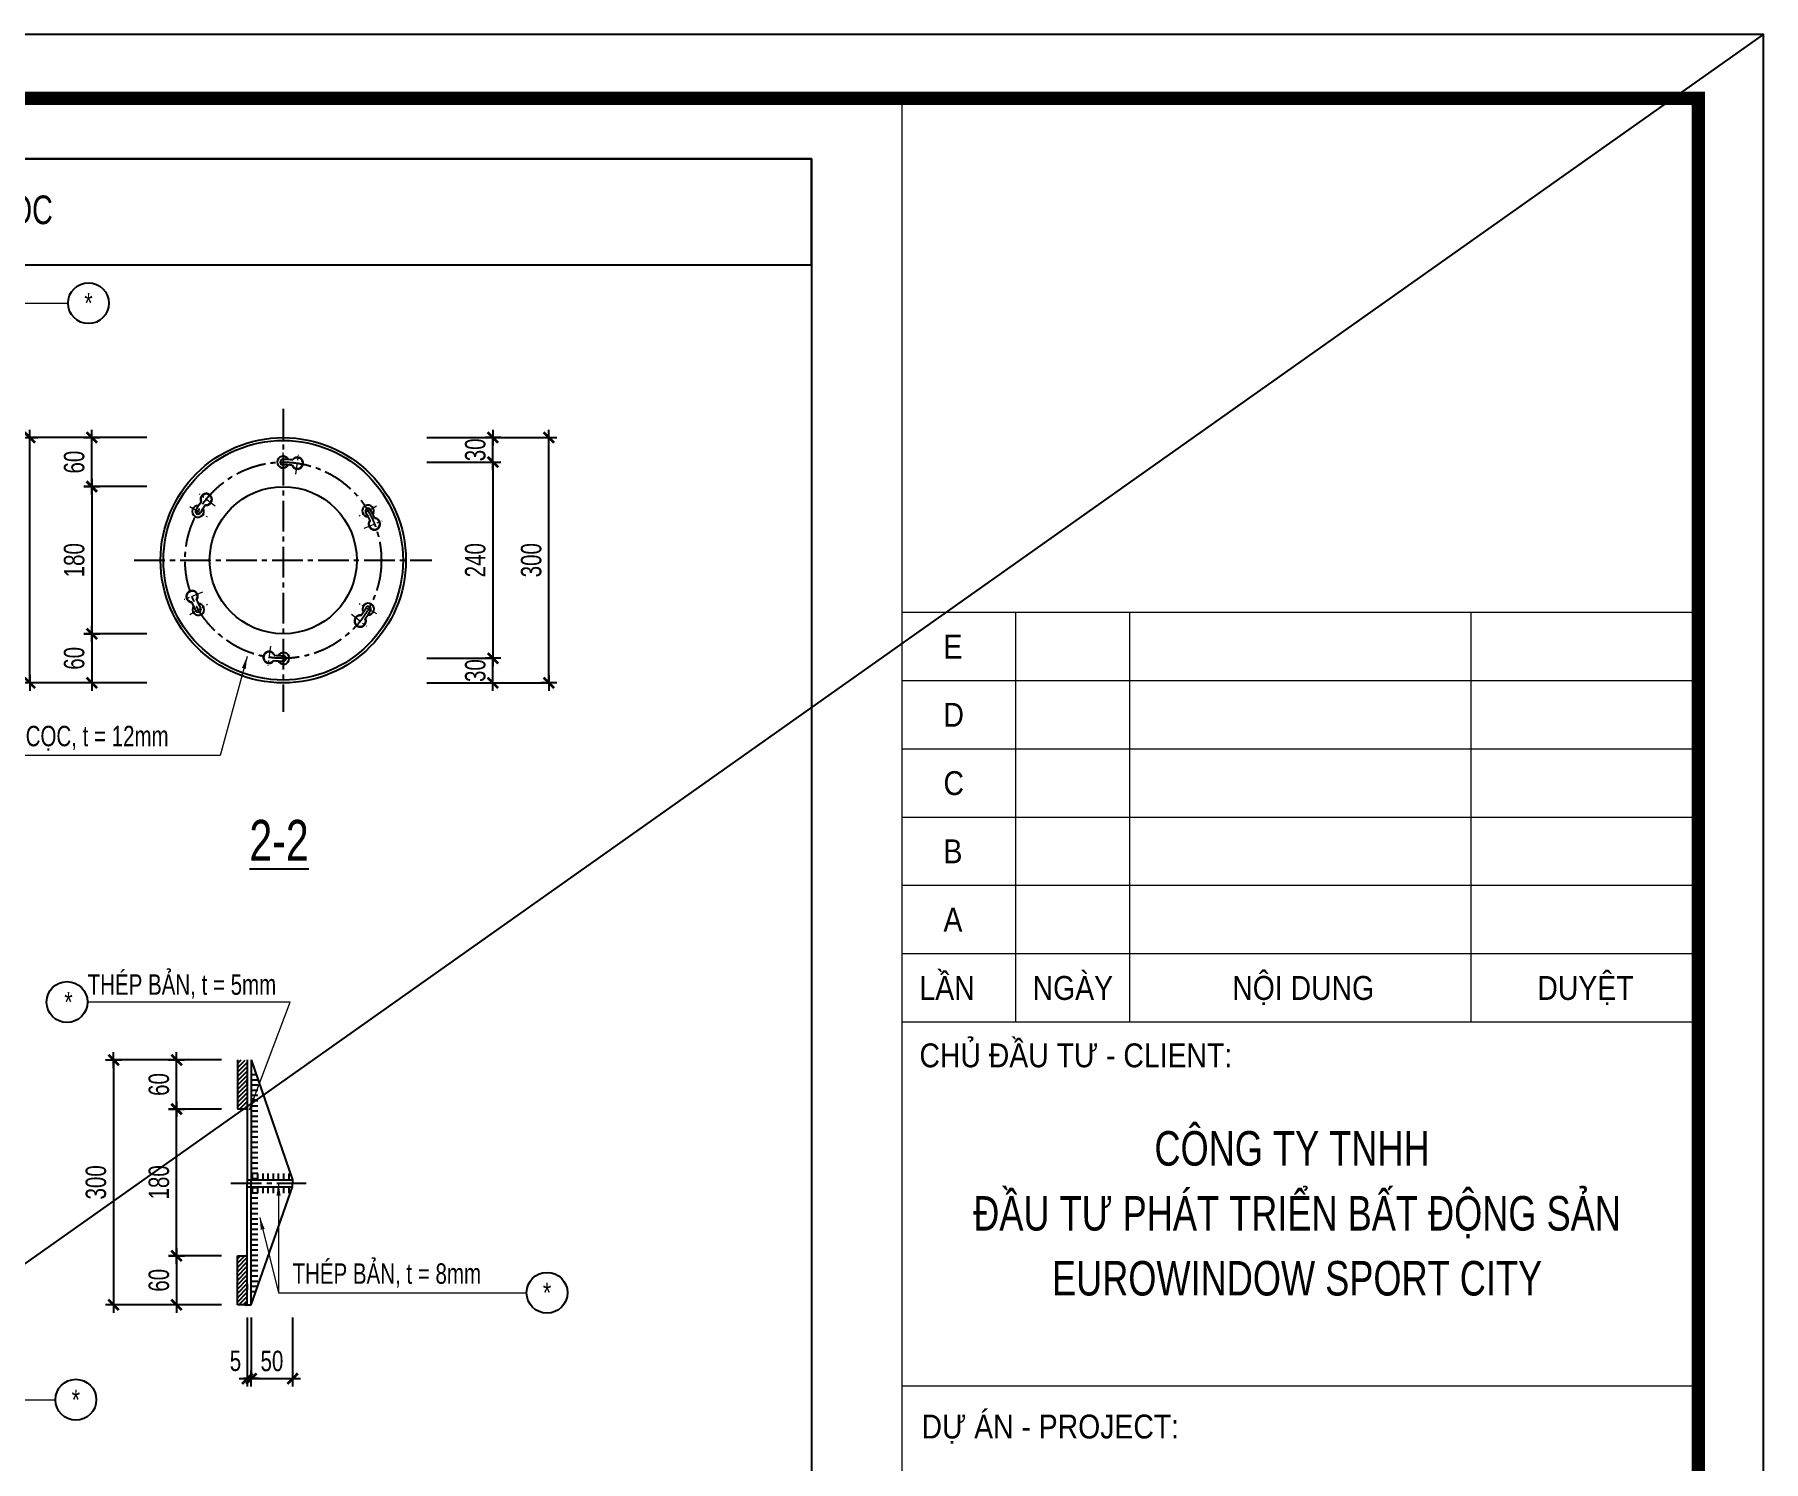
# Model space of a CAD drawing. Header units: millimetres. Extents: x -121190 to 167528, y -50070 to 22631.
# Drawn here: x -48334 to -27189, y 1809 to 19263 of the extents above; entities that cross this region are included whole.
import ezdxf
from ezdxf.enums import TextEntityAlignment as Align

# ---------------------------------------------------------------- set-up
doc = ezdxf.new("R2010")
doc.units = ezdxf.units.MM
doc.header["$MEASUREMENT"] = 0
for name, pattern in [('ACAD_ISO03W100', [30, 12, -18]), ('CENTER', [2, 1.25, -0.25, 0.25, -0.25]), ('CENTER2', [1.125, 0.75, -0.125, 0.125, -0.125])]:
    doc.linetypes.add(name, pattern=pattern)
doc.layers.get('DEFPOINTS').update_dxf_attribs({"color": 87})
for name, color, linetype in [('02.DIM', 8, 'Continuous'), ('03.BORDER', 3, 'Continuous'), ('06.TEXT', 2, 'Continuous'), ('10.HATCH', 9, 'Continuous'), ('14.STEELNUM', 254, 'Continuous'), ('CDC.01.AXIS', 160, 'CENTER2')]:
    doc.layers.add(name, color=color, linetype=linetype)
for name, color, linetype, lineweight in [('CDC_01.AXIS', 160, 'CENTER2', 13), ('CDC_03.BORDER', 3, 'Continuous', 25), ('CDC_11.NOTE', 8, 'Continuous', 18), ('KHUNGTEN', 7, 'Continuous', 20), ('Xref khung ten  A3 TKCS$0$A-KY HIEU', 34, 'Continuous', 20), ('Xref khung ten  A3 TKCS$0$A-TEXT', 9, 'Continuous', 18)]:
    doc.layers.add(name, color=color, linetype=linetype, lineweight=lineweight)
doc.styles.add('ARIAL', font='arial.ttf', dxfattribs={"width": 0.6})
doc.styles.add('SMTEXT', font='3t-unicode.shx', dxfattribs={"width": 0.75})
doc.styles.get("Standard").update_dxf_attribs({"font": 'txt_____.ttf'})
doc.styles.add('Xref khung ten  A3 TKCS$0$ARIAL', font='arial.ttf')
doc.dimstyles.new('DIM 1-100', dxfattribs={"dimscale": 100, "dimtxt": 4, "dimasz": 1.5, "dimexe": 1, "dimexo": 0, "dimgap": 1, "dimtad": 1, "dimdec": 0, "dimdsep": 46, "dimtxsty": 'Standard', "dimblk": 'ARCHTICK', "dimcen": 0, "dimdle": 1, "dimclrd": 256, "dimclre": 256, "dimclrt": 7, "dimazin": 2, "dimtp": 0.1, "dimtm": 0.1, "dimtfac": 0.71, "dimtdec": 0, "dimtofl": 0, "dimtmove": 2, "dimatfit": 3, "dimfxl": 1, "dimtolj": 1, "dimlwd": -1, "dimlwe": -1, "dimarcsym": 0})
doc.dimstyles.new('X10', dxfattribs={"dimtxt": 250, "dimasz": 0.8, "dimexe": 0, "dimexo": 0, "dimgap": 90, "dimtad": 1, "dimdec": 0, "dimlfac": 0.1, "dimzin": 13, "dimdsep": 46, "dimtxsty": 'SMTEXT', "dimblk1": 'CHEO', "dimblk2": 'CHEO', "dimsah": 1, "dimcen": 0, "dimclrd": 256, "dimclre": 256, "dimclrt": 2, "dimadec": 0, "dimazin": 0, "dimtfac": 1, "dimtdec": 0, "dimtix": 1, "dimtmove": 2, "dimatfit": 3, "dimldrblk": 'CHEO', "dimfxl": 1, "dimtolj": 1, "dimtzin": 13, "dimarcsym": 0})
pattern_1 = [(45, (-235813.757, -47308.137), (-26.516504, 26.516504), [])]

# ---------------------------------------------------------------- blocks, each defined once
blk = doc.blocks.new('Xref khung ten  A3 TKCS')
at = {"layer": 'DEFPOINTS', "color": 125}
blk.add_lwpolyline([(-57730.37, -13938.76), (-57310.37, -13938.76), (-57310.37, -13641.76), (-57730.37, -13641.76)], close=True, dxfattribs=at)
at = {"layer": 'Xref khung ten  A3 TKCS$0$A-KY HIEU', "color": 0}
for p, q in [((-57376.7, -13646.66), (-57376.7, -13933.85)), ((-57376.7, -13686.23), (-57315.38, -13686.23)), ((-57367.94, -13686.23), (-57367.94, -13717.76)), ((-57359.18, -13686.23), (-57359.18, -13717.76)), ((-57332.9, -13686.23), (-57332.9, -13717.76)), ((-57376.7, -13691.48), (-57315.38, -13691.48)), ((-57376.7, -13696.74), (-57315.38, -13696.74)), ((-57376.7, -13702), (-57315.38, -13702)), ((-57376.7, -13707.25), (-57315.38, -13707.25)), ((-57376.7, -13712.51), (-57315.38, -13712.51)), ((-57376.7, -13717.76), (-57315.38, -13717.76)), ((-57376.7, -13745.8), (-57315.38, -13745.8))]:
    blk.add_line(p, q, dxfattribs=at)
at = {"layer": 'Xref khung ten  A3 TKCS$0$A-KY HIEU', "color": 0, "const_width": 1.02}
blk.add_lwpolyline([(-57716.02, -13933.85), (-57716.02, -13646.66), (-57315.38, -13646.66), (-57315.38, -13933.85)], close=True, dxfattribs=at)
at = {"layer": 'Xref khung ten  A3 TKCS$0$A-TEXT', "style": 'Xref khung ten  A3 TKCS$0$ARIAL', "width": 0.85}
for s, height, p in [('E', 1.84, (-57373.49, -13689.8)), ('D', 1.84, (-57373.49, -13695.05)), ('C', 1.84, (-57373.49, -13700.31)), ('B', 1.84, (-57373.49, -13705.56)), ('A', 1.84, (-57373.49, -13710.82)), ('LẦN', 1.84, (-57375.34, -13716.08)), ('NGÀY', 1.84, (-57366.63, -13716.08)), ('NỘI DUNG', 1.84, (-57351.26, -13716.08)), ('DUYỆT', 1.84, (-57327.77, -13716.08)), ('CHỦ ĐẦU TƯ - CLIENT:', 1.8397, (-57375.34, -13721.27))]:
    blk.add_text(s, height=height, dxfattribs=at).set_placement(p)
at = {"layer": 'Xref khung ten  A3 TKCS$0$A-TEXT', "style": 'Xref khung ten  A3 TKCS$0$ARIAL', "width": 0.75}
for s, p in [('CÔNG TY TNHH ', (-57346.27, -13728.84)), ('ĐẦU TƯ PHÁT TRIỂN BẤT ĐỘNG SẢN', (-57346.27, -13733.84)), ('EUROWINDOW SPORT CITY', (-57346.27, -13738.84))]:
    blk.add_text(s, height=2.6573, dxfattribs=at).set_placement(p, align=Align.CENTER)
at = {"layer": 'Xref khung ten  A3 TKCS$0$A-TEXT', "style": 'Xref khung ten  A3 TKCS$0$ARIAL', "width": 0.85}
blk.add_text('DỰ ÁN - PROJECT:', height=1.8397, dxfattribs=at).set_placement((-57375.18, -13748.93), align=Align.MIDDLE_LEFT)
blk = doc.blocks.new('_ArchTick')
at = {"color": 0, "linetype": 'ByBlock', "const_width": 0.15}
blk.add_lwpolyline([(-0.5, -0.5), (0.5, 0.5)], dxfattribs=at)
blk = doc.blocks.new('CHEO')
at = {"layer": '02.DIM'}
for points in [[(-121, 0), (121, 0)], [(0, 121), (0, -121)]]:
    blk.add_lwpolyline(points, dxfattribs=at)
at = {"layer": '02.DIM', "const_width": 40}
blk.add_lwpolyline([(80, 80), (-80, -81)], dxfattribs=at)
blk = doc.blocks.new('*D119')
at = {"layer": '02.DIM', "lineweight": -2, "transparency": 16777216}
for p, q in [((-43537, 14333), (-42728, 14333)), ((-42728, 14334), (-42728, 14334)), ((-42728, 14033), (-42728, 14333)), ((-43537, 14033), (-42728, 14033)), ((-42728, 14032), (-42728, 14031))]:
    blk.add_line(p, q, dxfattribs=at)
at = {"layer": 'DEFPOINTS', "color": 0, "transparency": 16777216}
for p in [(-43537, 14333), (-42728, 14333), (-43537, 14033)]:
    blk.add_point(p, dxfattribs=at)
at = {"layer": '02.DIM', "lineweight": -2, "transparency": 16777216, "xscale": 0.8, "yscale": 0.8, "zscale": 0.8}
for p, rotation in [((-42728, 14333), 270), ((-42728, 14033), 90)]:
    blk.add_blockref('CHEO', p, dxfattribs=dict(at, rotation=rotation))
at = {"layer": '02.DIM', "color": 2, "transparency": 16777216, "insert": (-42943, 14183), "char_height": 250, "attachment_point": 5, "rotation": 90, "style": 'SMTEXT'}
blk.add_mtext('\\A1;30', dxfattribs=at)
blk = doc.blocks.new('*D120')
at = {"layer": '02.DIM', "lineweight": -2, "transparency": 16777216}
for p, q in [((-43537, 14033), (-42728, 14033)), ((-42728, 14032), (-42728, 11634)), ((-43537, 11633), (-42728, 11633))]:
    blk.add_line(p, q, dxfattribs=at)
at = {"layer": 'DEFPOINTS', "color": 0, "transparency": 16777216}
for p in [(-43537, 14033), (-43537, 11633), (-42728, 11633)]:
    blk.add_point(p, dxfattribs=at)
at = {"layer": '02.DIM', "lineweight": -2, "transparency": 16777216, "xscale": 0.8, "yscale": 0.8, "zscale": 0.8}
for p, rotation in [((-42728, 14033), 90), ((-42728, 11633), 270)]:
    blk.add_blockref('CHEO', p, dxfattribs=dict(at, rotation=rotation))
at = {"layer": '02.DIM', "color": 2, "transparency": 16777216, "insert": (-42943, 12833), "char_height": 250, "attachment_point": 5, "rotation": 90, "style": 'SMTEXT'}
blk.add_mtext('\\A1;240', dxfattribs=at)
blk = doc.blocks.new('*D121')
at = {"layer": '02.DIM', "lineweight": -2, "transparency": 16777216}
for p, q in [((-43537, 11633), (-42728, 11633)), ((-42728, 11634), (-42728, 11634)), ((-42728, 11333), (-42728, 11633)), ((-43537, 11333), (-42728, 11333)), ((-42728, 11332), (-42728, 11331))]:
    blk.add_line(p, q, dxfattribs=at)
at = {"layer": 'DEFPOINTS', "color": 0, "transparency": 16777216}
for p in [(-43537, 11633), (-42728, 11633), (-43537, 11333)]:
    blk.add_point(p, dxfattribs=at)
at = {"layer": '02.DIM', "lineweight": -2, "transparency": 16777216, "xscale": 0.8, "yscale": 0.8, "zscale": 0.8}
for p, rotation in [((-42728, 11633), 270), ((-42728, 11333), 90)]:
    blk.add_blockref('CHEO', p, dxfattribs=dict(at, rotation=rotation))
at = {"layer": '02.DIM', "color": 2, "transparency": 16777216, "insert": (-42943, 11483), "char_height": 250, "attachment_point": 5, "rotation": 90, "style": 'SMTEXT'}
blk.add_mtext('\\A1;30', dxfattribs=at)
blk = doc.blocks.new('*D122')
at = {"layer": '02.DIM', "lineweight": -2, "transparency": 16777216}
for p, q in [((-43537, 14333), (-42044, 14333)), ((-42044, 11334), (-42044, 14332)), ((-43537, 11333), (-42044, 11333))]:
    blk.add_line(p, q, dxfattribs=at)
at = {"layer": 'DEFPOINTS', "color": 0, "transparency": 16777216}
for p in [(-43537, 14333), (-42044, 14333), (-43537, 11333)]:
    blk.add_point(p, dxfattribs=at)
at = {"layer": '02.DIM', "lineweight": -2, "transparency": 16777216, "xscale": 0.8, "yscale": 0.8, "zscale": 0.8}
for p, rotation in [((-42044, 14333), 90), ((-42044, 11333), 270)]:
    blk.add_blockref('CHEO', p, dxfattribs=dict(at, rotation=rotation))
at = {"layer": '02.DIM', "color": 2, "transparency": 16777216, "insert": (-42259, 12833), "char_height": 250, "attachment_point": 5, "rotation": 90, "style": 'SMTEXT'}
blk.add_mtext('\\A1;300', dxfattribs=at)
blk = doc.blocks.new('lodaubich')
at = {"layer": 'CDC_01.AXIS', "linetype": 'CENTER', "ltscale": 10}
for p, q in [((-7.5, 11.7), (-7.5, -9.4)), ((6, -11.2), (8.9, 9.1))]:
    blk.add_line(p, q, dxfattribs=at)
at = {"layer": 'CDC_03.BORDER', "ltscale": 10}
for centre, radius, start, end in [((-7.5, 1.5), 6.12, 25.8288, 331.1863), ((-7.5, 1.5), 2.81, 90, 270), ((-7.5, -102.9), 107.2, 84.3966, 90), ((7.6, 0.4), 5.76, 202.2387, 143.8673), ((-7.5, -102.9), 101.6, 84.4709, 90)]:
    blk.add_arc(centre, radius, start, end, dxfattribs=at)
at = {"layer": 'CDC_03.BORDER', "linetype": 'ACAD_ISO03W100', "ltscale": 10}
blk.add_arc((7.6, 0.4), 6.12, 200.4864, 145.8439, dxfattribs=at)
blk = doc.blocks.new('*D135')
at = {"layer": '02.DIM', "lineweight": -2, "transparency": 16777216}
for p, q in [((-46963, 14333), (-47634, 14333)), ((-47634, 13734), (-47634, 14332)), ((-46963, 13733), (-47634, 13733))]:
    blk.add_line(p, q, dxfattribs=at)
at = {"layer": 'DEFPOINTS', "color": 0, "transparency": 16777216}
for p in [(-47634, 14333), (-46963, 14333), (-46963, 13733)]:
    blk.add_point(p, dxfattribs=at)
at = {"layer": '02.DIM', "lineweight": -2, "transparency": 16777216, "xscale": 0.8, "yscale": 0.8, "zscale": 0.8}
for p, rotation in [((-47634, 14333), 90), ((-47634, 13733), 270)]:
    blk.add_blockref('CHEO', p, dxfattribs=dict(at, rotation=rotation))
at = {"layer": '02.DIM', "color": 2, "transparency": 16777216, "insert": (-47849, 14033), "char_height": 250, "attachment_point": 5, "rotation": 90, "style": 'SMTEXT'}
blk.add_mtext('\\A1;60', dxfattribs=at)
blk = doc.blocks.new('*D136')
at = {"layer": '02.DIM', "lineweight": -2, "transparency": 16777216}
for p, q in [((-46963, 11933), (-47634, 11933)), ((-47634, 11932), (-47634, 11334)), ((-46963, 11333), (-47634, 11333))]:
    blk.add_line(p, q, dxfattribs=at)
at = {"layer": 'DEFPOINTS', "color": 0, "transparency": 16777216}
for p in [(-46963, 11933), (-47634, 11333), (-46963, 11333)]:
    blk.add_point(p, dxfattribs=at)
at = {"layer": '02.DIM', "lineweight": -2, "transparency": 16777216, "xscale": 0.8, "yscale": 0.8, "zscale": 0.8}
for p, rotation in [((-47634, 11933), 90), ((-47634, 11333), 270)]:
    blk.add_blockref('CHEO', p, dxfattribs=dict(at, rotation=rotation))
at = {"layer": '02.DIM', "color": 2, "transparency": 16777216, "insert": (-47849, 11633), "char_height": 250, "attachment_point": 5, "rotation": 90, "style": 'SMTEXT'}
blk.add_mtext('\\A1;60', dxfattribs=at)
blk = doc.blocks.new('*D137')
at = {"layer": '02.DIM', "lineweight": -2, "transparency": 16777216}
for p, q in [((-46963, 13733), (-47634, 13733)), ((-47634, 13732), (-47634, 11934)), ((-46963, 11933), (-47634, 11933))]:
    blk.add_line(p, q, dxfattribs=at)
at = {"layer": 'DEFPOINTS', "color": 0, "transparency": 16777216}
for p in [(-46963, 13733), (-47634, 11933), (-46963, 11933)]:
    blk.add_point(p, dxfattribs=at)
at = {"layer": '02.DIM', "lineweight": -2, "transparency": 16777216, "xscale": 0.8, "yscale": 0.8, "zscale": 0.8}
for p, rotation in [((-47634, 13733), 90), ((-47634, 11933), 270)]:
    blk.add_blockref('CHEO', p, dxfattribs=dict(at, rotation=rotation))
at = {"layer": '02.DIM', "color": 2, "transparency": 16777216, "insert": (-47849, 12833), "char_height": 250, "attachment_point": 5, "rotation": 90, "style": 'SMTEXT'}
blk.add_mtext('\\A1;180', dxfattribs=at)
blk = doc.blocks.new('*D138')
at = {"layer": '02.DIM', "lineweight": -2, "transparency": 16777216}
for p, q in [((-46963, 14333), (-48393, 14333)), ((-48393, 11334), (-48393, 14332)), ((-46963, 11333), (-48393, 11333))]:
    blk.add_line(p, q, dxfattribs=at)
at = {"layer": 'DEFPOINTS', "color": 0, "transparency": 16777216}
for p in [(-48393, 14333), (-46963, 14333), (-46963, 11333)]:
    blk.add_point(p, dxfattribs=at)
at = {"layer": '02.DIM', "lineweight": -2, "transparency": 16777216, "xscale": 0.8, "yscale": 0.8, "zscale": 0.8}
for p, rotation in [((-48393, 14333), 90), ((-48393, 11333), 270)]:
    blk.add_blockref('CHEO', p, dxfattribs=dict(at, rotation=rotation))
at = {"layer": '02.DIM', "color": 2, "transparency": 16777216, "insert": (-48608, 12833), "char_height": 250, "attachment_point": 5, "rotation": 90, "style": 'SMTEXT'}
blk.add_mtext('\\A1;300', dxfattribs=at)
blk = doc.blocks.new('*D104')
at = {"layer": '02.DIM', "lineweight": -2, "transparency": 16777216}
for p, q in [((-45733, 3568), (-45733, 2822)), ((-45683, 3568), (-45683, 2822)), ((-45734, 2822), (-45735, 2822)), ((-45683, 2822), (-45733, 2822)), ((-45683, 2822), (-45682, 2822))]:
    blk.add_line(p, q, dxfattribs=at)
at = {"layer": 'DEFPOINTS', "color": 0, "transparency": 16777216}
for p in [(-45733, 3568), (-45683, 3568), (-45733, 2822)]:
    blk.add_point(p, dxfattribs=at)
at = {"layer": '02.DIM', "lineweight": -2, "transparency": 16777216, "xscale": 0.8, "yscale": 0.8, "zscale": 0.8}
blk.add_blockref('CHEO', (-45733, 2822), dxfattribs=at)
at = {"layer": '02.DIM', "lineweight": -2, "transparency": 16777216, "xscale": 0.8, "yscale": 0.8, "zscale": 0.8, "rotation": 180}
blk.add_blockref('CHEO', (-45683, 2822), dxfattribs=at)
at = {"layer": '02.DIM', "color": 2, "transparency": 16777216, "insert": (-45877, 3039), "char_height": 250, "attachment_point": 5, "style": 'SMTEXT'}
blk.add_mtext('\\A1;5', dxfattribs=at)
blk = doc.blocks.new('*D110')
at = {"layer": '02.DIM', "lineweight": -2, "transparency": 16777216}
for p, q in [((-45683, 3568), (-45683, 2822)), ((-45179, 3568), (-45179, 2822)), ((-45683, 2822), (-45179, 2822))]:
    blk.add_line(p, q, dxfattribs=at)
at = {"layer": 'DEFPOINTS', "color": 0, "transparency": 16777216}
for p in [(-45683, 3568), (-45179, 3568), (-45179, 2822)]:
    blk.add_point(p, dxfattribs=at)
at = {"layer": '02.DIM', "lineweight": -2, "transparency": 16777216, "xscale": 0.8, "yscale": 0.8, "zscale": 0.8, "rotation": 180}
blk.add_blockref('CHEO', (-45683, 2822), dxfattribs=at)
at = {"layer": '02.DIM', "lineweight": -2, "transparency": 16777216, "xscale": 0.8, "yscale": 0.8, "zscale": 0.8}
blk.add_blockref('CHEO', (-45179, 2822), dxfattribs=at)
at = {"layer": '02.DIM', "color": 2, "transparency": 16777216, "insert": (-45431, 3037), "char_height": 250, "attachment_point": 5, "style": 'SMTEXT'}
blk.add_mtext('\\A1;50', dxfattribs=at)
blk = doc.blocks.new('*D111')
at = {"layer": '02.DIM', "lineweight": -2, "transparency": 16777216}
for p, q in [((-46049, 4325), (-46598, 4325)), ((-46598, 4324), (-46598, 3726)), ((-46049, 3725), (-46598, 3725))]:
    blk.add_line(p, q, dxfattribs=at)
at = {"layer": 'DEFPOINTS', "color": 0, "transparency": 16777216}
for p in [(-46049, 4325), (-46598, 3725), (-46049, 3725)]:
    blk.add_point(p, dxfattribs=at)
at = {"layer": '02.DIM', "lineweight": -2, "transparency": 16777216, "xscale": 0.8, "yscale": 0.8, "zscale": 0.8}
for p, rotation in [((-46598, 4325), 90), ((-46598, 3725), 270)]:
    blk.add_blockref('CHEO', p, dxfattribs=dict(at, rotation=rotation))
at = {"layer": '02.DIM', "color": 2, "transparency": 16777216, "insert": (-46813, 4025), "char_height": 250, "attachment_point": 5, "rotation": 90, "style": 'SMTEXT'}
blk.add_mtext('\\A1;60', dxfattribs=at)
blk = doc.blocks.new('*D112')
at = {"layer": '02.DIM', "lineweight": -2, "transparency": 16777216}
for p, q in [((-46049, 6120), (-46598, 6120)), ((-46598, 4326), (-46598, 6120)), ((-46049, 4325), (-46598, 4325))]:
    blk.add_line(p, q, dxfattribs=at)
at = {"layer": 'DEFPOINTS', "color": 0, "transparency": 16777216}
for p in [(-46598, 6120), (-46049, 6120), (-46049, 4325)]:
    blk.add_point(p, dxfattribs=at)
at = {"layer": '02.DIM', "lineweight": -2, "transparency": 16777216, "xscale": 0.8, "yscale": 0.8, "zscale": 0.8}
for p, rotation in [((-46598, 6120), 90), ((-46598, 4325), 270)]:
    blk.add_blockref('CHEO', p, dxfattribs=dict(at, rotation=rotation))
at = {"layer": '02.DIM', "color": 2, "transparency": 16777216, "insert": (-46813, 5223), "char_height": 250, "attachment_point": 5, "rotation": 90, "style": 'SMTEXT'}
blk.add_mtext('\\A1;180', dxfattribs=at)
blk = doc.blocks.new('*D113')
at = {"layer": '02.DIM', "lineweight": -2, "transparency": 16777216}
for p, q in [((-46049, 6720), (-46598, 6720)), ((-46598, 6121), (-46598, 6720)), ((-46049, 6120), (-46598, 6120))]:
    blk.add_line(p, q, dxfattribs=at)
at = {"layer": 'DEFPOINTS', "color": 0, "transparency": 16777216}
for p in [(-46598, 6720), (-46049, 6720), (-46049, 6120)]:
    blk.add_point(p, dxfattribs=at)
at = {"layer": '02.DIM', "lineweight": -2, "transparency": 16777216, "xscale": 0.8, "yscale": 0.8, "zscale": 0.8}
for p, rotation in [((-46598, 6720), 90), ((-46598, 6120), 270)]:
    blk.add_blockref('CHEO', p, dxfattribs=dict(at, rotation=rotation))
at = {"layer": '02.DIM', "color": 2, "transparency": 16777216, "insert": (-46813, 6420), "char_height": 250, "attachment_point": 5, "rotation": 90, "style": 'SMTEXT'}
blk.add_mtext('\\A1;60', dxfattribs=at)
blk = doc.blocks.new('*D114')
at = {"layer": '02.DIM', "lineweight": -2, "transparency": 16777216}
for p, q in [((-46049, 6720), (-47368, 6720)), ((-47368, 6720), (-47368, 3726)), ((-46049, 3725), (-47368, 3725))]:
    blk.add_line(p, q, dxfattribs=at)
at = {"layer": 'DEFPOINTS', "color": 0, "transparency": 16777216}
for p in [(-46049, 6720), (-47368, 3725), (-46049, 3725)]:
    blk.add_point(p, dxfattribs=at)
at = {"layer": '02.DIM', "lineweight": -2, "transparency": 16777216, "xscale": 0.8, "yscale": 0.8, "zscale": 0.8}
for p, rotation in [((-47368, 6720), 90), ((-47368, 3725), 270)]:
    blk.add_blockref('CHEO', p, dxfattribs=dict(at, rotation=rotation))
at = {"layer": '02.DIM', "color": 2, "transparency": 16777216, "insert": (-47583, 5223), "char_height": 250, "attachment_point": 5, "rotation": 90, "style": 'SMTEXT'}
blk.add_mtext('\\A1;300', dxfattribs=at)

msp = doc.modelspace()

# ---------------------------------------------------------------- hatches: boundary and pattern name
at = {"layer": '10.HATCH'}
h = msp.add_hatch(dxfattribs=at)
h.set_pattern_fill('ANSI31', color=256, scale=300, style=0)
h.set_pattern_definition(pattern_1)
h.paths.add_polyline_path([(-45733.4, 6688.1), (-45761.4, 6720.3), (-45853.4, 6720.3), (-45853.4, 6120.3), (-45733.4, 6120.3)])
at = {"layer": '10.HATCH', "ltscale": 10}
h = msp.add_hatch(color=256, dxfattribs=at)
h.paths.add_polyline_path([(-45683.4, 5275.7), (-45683.4, 5253.9), (-45654.7, 5253.9, 0.1982077)])
h.paths.add_polyline_path([(-45654.7, 5168.4), (-45683.4, 5168.4), (-45683.4, 5146.5, 0.188765)])
at = {"layer": '10.HATCH'}
h = msp.add_hatch(dxfattribs=at)
h.set_pattern_fill('ANSI31', color=256, scale=300, style=0)
h.set_pattern_definition(pattern_1)
h.paths.add_polyline_path([(-45733.4, 3757.3), (-45761.4, 3725.1), (-45853.4, 3725.1), (-45853.4, 4325.1), (-45733.4, 4325.1)])
msp.add_hatch(color=256, dxfattribs=at).paths.add_polyline_path([(-45733.4, 3725.1, -0.2041551), (-45761.4, 3725.1), (-45733.4, 3757.3)])

# ---------------------------------------------------------------- linework, layer by layer
at = {"layer": '03.BORDER'}
for points in [[(-62517.7, 17743.2), (-38833.4, 17743.2), (-38833.4, -17601.9), (-62517.7, -17601.9)], [(-62517.7, 16444.3), (-38833.4, 16444.3), (-38833.4, 17743.2), (-62517.7, 17743.2)]]:
    msp.add_lwpolyline(points, close=True, dxfattribs=at)
at = {"layer": '10.HATCH'}
for p, q in [((-45602.9, 6410.5), (-45683.4, 6410.5)), ((-45603, 6347), (-45683.4, 6347)), ((-45627.6, 6537.5), (-45683.3, 6537.5)), ((-45602.9, 6474), (-45683.3, 6474)), ((-45603.1, 6283.5), (-45683.4, 6283.5)), ((-45603.2, 6220), (-45683.4, 6220)), ((-45603.3, 6156.5), (-45683.4, 6156.5)), ((-45603.5, 6093), (-45683.4, 6093)), ((-45603.6, 6029.5), (-45683.4, 6029.5)), ((-45603.7, 5966), (-45683.4, 5966)), ((-45603.8, 5902.5), (-45683.4, 5902.5)), ((-45603.9, 5839), (-45683.4, 5839)), ((-45604, 5775.5), (-45683.4, 5775.5)), ((-45604.1, 5712), (-45683.4, 5712)), ((-45604.2, 5648.5), (-45683.4, 5648.5)), ((-45604.3, 5585), (-45683.4, 5585)), ((-45604.4, 5521.5), (-45683.4, 5521.5)), ((-45604.5, 5458), (-45683.4, 5458)), ((-45604.6, 5394.5), (-45683.4, 5394.5)), ((-45604.7, 5331), (-45683.4, 5331)), ((-45666.7, 5253.7), (-45666.7, 5332.3)), ((-45603.2, 5253.7), (-45603.2, 5332.3)), ((-45539.7, 5253.7), (-45539.7, 5332.3)), ((-45476.2, 5253.7), (-45476.2, 5332.3)), ((-45412.7, 5253.7), (-45412.7, 5332.3)), ((-45349.2, 5253.7), (-45349.2, 5332.3)), ((-45285.7, 5253.7), (-45285.7, 5332.3)), ((-45222.2, 5253.7), (-45222.2, 5332.3)), ((-45604.8, 5267.5), (-45683.4, 5267.5)), ((-45604.8, 5154.8), (-45683.4, 5154.8)), ((-45604.7, 5091.3), (-45683.4, 5091.3)), ((-45666.7, 5088.7), (-45666.7, 5167.3)), ((-45603.2, 5088.7), (-45603.2, 5167.3)), ((-45539.7, 5088.8), (-45539.7, 5167.3)), ((-45476.2, 5088.8), (-45476.2, 5167.3)), ((-45412.7, 5088.8), (-45412.7, 5167.3)), ((-45349.2, 5088.9), (-45349.2, 5167.3)), ((-45285.7, 5088.9), (-45285.7, 5167.3)), ((-45222.2, 5088.9), (-45222.2, 5167.3)), ((-45604.6, 5027.8), (-45683.4, 5027.8)), ((-45604.5, 4964.3), (-45683.4, 4964.3)), ((-45604.4, 4900.8), (-45683.4, 4900.8)), ((-45604.3, 4837.3), (-45683.4, 4837.3)), ((-45604.2, 4773.8), (-45683.4, 4773.8)), ((-45604.1, 4710.3), (-45683.4, 4710.3)), ((-45604, 4646.8), (-45683.4, 4646.8)), ((-45603.9, 4583.3), (-45683.4, 4583.3)), ((-45603.8, 4519.8), (-45683.4, 4519.8)), ((-45603.7, 4456.3), (-45683.4, 4456.3)), ((-45603.6, 4392.8), (-45683.4, 4392.8)), ((-45603.5, 4329.3), (-45683.4, 4329.3)), ((-45603.3, 4265.8), (-45683.4, 4265.8)), ((-45603.2, 4202.3), (-45683.4, 4202.3)), ((-45603.1, 4138.8), (-45683.4, 4138.8)), ((-45603, 4075.3), (-45683.4, 4075.3)), ((-45602.9, 4011.8), (-45683.4, 4011.8)), ((-45602.9, 3948.3), (-45683.3, 3948.3)), ((-45627.6, 3884.8), (-45683.3, 3884.8))]:
    msp.add_line(p, q, dxfattribs=at)
at = {"layer": '10.HATCH', "ltscale": 10}
msp.add_arc((-45697, 5194.1), 49.4, 285.94132, 328.69995, dxfattribs=at)
at = {"layer": '10.HATCH'}
msp.add_arc((-45747.4, 3758.1), 35.8, 246.92267, 293.07733, dxfattribs=at)
at = {"layer": '14.STEELNUM', "linetype": 'ByBlock'}
for centre in [(-47674.6, 15977.2), (-47937, 7428.1), (-42066.2, 3872.2), (-47829.3, 2564.1)]:
    msp.add_circle(centre, 250, dxfattribs=at)
at = {"layer": 'CDC.01.AXIS', "ltscale": 500}
for p, q in [((-45295.5, 14685.8), (-45295.5, 10979.6)), ((-47116.5, 12832.7), (-43474.5, 12832.7)), ((-45932.1, 5211.1), (-45011.6, 5211.1))]:
    msp.add_line(p, q, dxfattribs=at)
msp.add_circle((-45292.9, 12832.7), 1200, dxfattribs=at)
at = {"layer": 'CDC_03.BORDER', "ltscale": 10}
for p, q in [((-45853.4, 6720.3), (-45853.4, 6120.3)), ((-45733.4, 6720.3), (-45733.4, 5211.1)), ((-45683.4, 6720.3), (-45178.6, 5253.9)), ((-45683.4, 6720.3), (-45683.4, 5253.9)), ((-45733.4, 6410.9), (-45733.4, 6483.5)), ((-45853.4, 6120.3), (-45733.4, 6120.3)), ((-45733.4, 5253.9), (-45178.6, 5253.9)), ((-45733.4, 3725.1), (-45733.4, 5211.1)), ((-45733.4, 5168.4), (-45178.6, 5168.4)), ((-45683.4, 3725.1), (-45683.4, 5253.9)), ((-45683.4, 5211.8), (-45683.4, 5211.1)), ((-45683.4, 3725.1), (-45178.6, 5168.4)), ((-45178.6, 5253.9), (-45178.6, 5211.1)), ((-45178.6, 5168.4), (-45178.6, 5211.1)), ((-45853.4, 3725.1), (-45853.4, 4325.1)), ((-45853.4, 4325.1), (-45733.4, 4325.1)), ((-45733.4, 3981.6), (-45733.4, 3909)), ((-45761.4, 3725.1), (-45853.4, 3725.1)), ((-45761.4, 3725.1), (-45733.4, 3757.3)), ((-45733.4, 3725.1), (-45683.4, 3725.1))]:
    msp.add_line(p, q, dxfattribs=at)
for radius in [1500, 1465, 900]:
    msp.add_circle((-45292.9, 12832.7), radius, dxfattribs=at)
at = {"layer": 'DEFPOINTS', "color": 6}
msp.add_line((-93914.9, -27922.1), (-27188.8, 19262.8), dxfattribs=at)

# ---------------------------------------------------------------- block references
at = {"layer": 'CDC.01.AXIS', "xscale": 11.66666666686069, "yscale": 11.66666666686069, "zscale": 11.66666666686069}
msp.add_blockref('lodaubich', (-45208.3, 14015.6), dxfattribs=at)
at = {"layer": 'CDC.01.AXIS'}
for p, xscale, yscale, zscale, rotation in [((-46275.1, 13497.5), 11.66666666686959, 11.66666666686959, 11.66666666686959, 60.00000000002524), ((-44226.2, 13350.9), 11.66666666686959, 11.66666666686959, 11.66666666686959, 299.9999999999748), ((-46359.7, 12314.6), 11.66666666685699, 11.66666666685699, 11.66666666685699, 120.0000000000105), ((-44310.9, 12168), 11.66666666684439, 11.66666666684439, 11.66666666684439, 239.9999999999537), ((-45377.6, 11649.8), 11.66666666686069, 11.66666666686069, 11.66666666686069, 180)]:
    msp.add_blockref('lodaubich', p, dxfattribs=dict(at, xscale=xscale, yscale=yscale, zscale=zscale, rotation=rotation))
at = {"layer": 'KHUNGTEN', "xscale": 158.87156525576, "yscale": 158.87156525576, "zscale": 158.87156525576}
msp.add_blockref('Xref khung ten  A3 TKCS', (9077798.9, 2186550), dxfattribs=at)

# ---------------------------------------------------------------- texts
at = {"layer": '06.TEXT', "style": 'SMTEXT', "width": 0.75}
msp.add_text('CÁC MẶT CẮT VÀ CÁC CHI TIẾT CỌC ', height=350, dxfattribs=at).set_placement((-51172.7, 17133.5), align=Align.MIDDLE)
for s, p in [('MẶT BÍCH ĐẦU CỌC, t = 12mm', (-50309.6, 10557.5)), ('THÉP BẢN, t = 5mm', (-47684.6, 7517.6)), ('THÉP BẢN, t = 8mm', (-45179, 3982.3))]:
    msp.add_text(s, height=250, dxfattribs=at).set_placement(p)
at = {"layer": '06.TEXT', "linetype": 'ByBlock', "style": 'SMTEXT', "width": 0.75}
msp.add_text('%%U2-2', height=500, dxfattribs=at).set_placement((-45344, 9410.1), align=Align.MIDDLE)
at = {"layer": '14.STEELNUM', "linetype": 'ByBlock', "style": 'ARIAL', "width": 0.75}
for p in [(-47674.6, 15977.2), (-47919.3, 7428.1), (-42066.2, 3872.2), (-47829.3, 2564.1)]:
    msp.add_text('*', height=250, dxfattribs=at).set_placement(p, align=Align.MIDDLE)

# ---------------------------------------------------------------- dimensions: what is measured, and where the dimension line sits
at = {"layer": '02.DIM'}
for base, p1, p2, angle, picture, middle in [((-48392.6, 14332.7), (-46962.9, 11332.7), (-46962.9, 14332.7), 90, '*D138', (-48607.6, 12832.7)), ((-47634.4, 14332.7), (-46962.9, 13732.7), (-46962.9, 14332.7), 90, '*D135', (-47849.4, 14032.7)), ((-42728.2, 14332.7), (-43536.7, 14032.7), (-43536.7, 14332.7), 90, '*D119', (-42943.2, 14182.7)), ((-42043.8, 14332.7), (-43536.7, 11332.7), (-43536.7, 14332.7), 90, '*D122', (-42258.8, 12832.7)), ((-42728.2, 11632.7), (-43536.7, 14032.7), (-43536.7, 11632.7), 90, '*D120', (-42943.2, 12832.7)), ((-47634.4, 11932.7), (-46962.9, 13732.7), (-46962.9, 11932.7), 90, '*D137', (-47849.4, 12832.7)), ((-47634.4, 11332.7), (-46962.9, 11932.7), (-46962.9, 11332.7), 270, '*D136', (-47849.4, 11632.7)), ((-42728.2, 11632.7), (-43536.7, 11332.7), (-43536.7, 11632.7), 90, '*D121', (-42943.2, 11482.7)), ((-47367.5, 3725.1), (-46049, 6720.3), (-46049, 3725.1), 90, '*D114', (-47582.5, 5222.7)), ((-46597.7, 6720.3), (-46049, 6120.3), (-46049, 6720.3), 90, '*D113', (-46812.7, 6420.3)), ((-46597.7, 6120.3), (-46049, 4325.1), (-46049, 6120.3), 90, '*D112', (-46812.7, 5222.7)), ((-46597.7, 3725.1), (-46049, 4325.1), (-46049, 3725.1), 90, '*D111', (-46812.7, 4025.1))]:
    dim = msp.add_linear_dim(base=base, p1=p1, p2=p2, angle=angle, dimstyle='X10', dxfattribs=at)
    dim.commit()
    dim.dimension.update_dxf_attribs({"geometry": picture, "text_midpoint": middle})
dim = msp.add_linear_dim(base=(-45733.4, 2822.3), p1=(-45683.4, 3568), p2=(-45733.4, 3568), dimstyle='X10', dxfattribs=at)
dim.commit()
dim.dimension.update_dxf_attribs({"geometry": '*D104', "text_midpoint": (-45877.4, 3039.4), "dimtype": 160})
dim = msp.add_linear_dim(base=(-45178.6, 2822.3), p1=(-45683.4, 3568), p2=(-45178.6, 3568), dimstyle='X10', dxfattribs=at)
dim.commit()
dim.dimension.update_dxf_attribs({"geometry": '*D110', "text_midpoint": (-45431, 3037.3)})

# ---------------------------------------------------------------- leaders
at = {"layer": 'CDC_11.NOTE'}
for points in [[(-53538.4, 14703.8), (-51396.7, 15977.2), (-47924.6, 15977.2)], [(-51152.4, 14785.9), (-51396.7, 15977.2), (-47924.6, 15977.2)], [(-45735, 11654.5), (-46064.9, 10442.9), (-50418.2, 10442.9)], [(-45704.7, 6109), (-45208.6, 7428.1), (-47687, 7428.1)], [(-45350, 5211.1), (-45350, 3872.2), (-42316.2, 3872.2)], [(-45580.1, 4794.1), (-45350, 3872.2), (-42316.2, 3872.2)], [(-52542.2, 4027.9), (-52542.2, 2564.1), (-48079.3, 2564.1)]]:
    msp.add_leader(points, dimstyle='DIM 1-100', dxfattribs=at)

doc.saveas('drawing.dxf')
